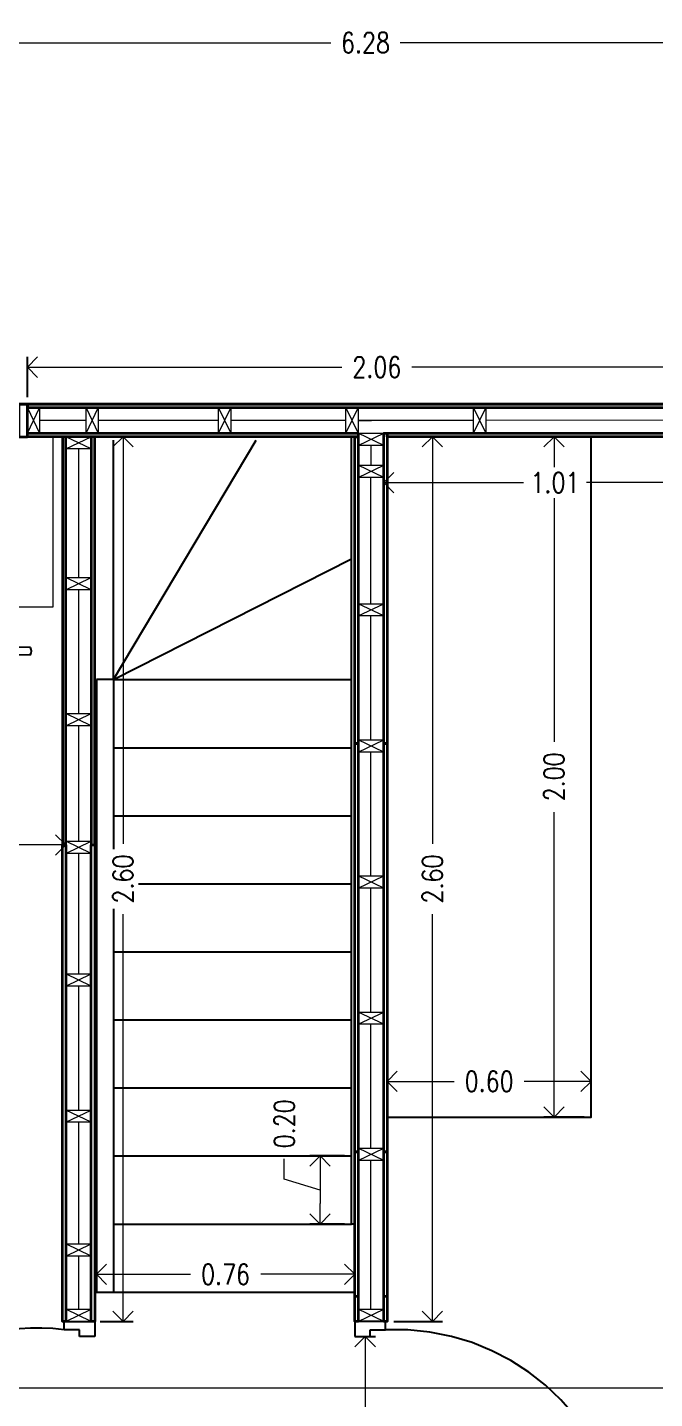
# Model space of a CAD drawing. Header units: inches. Extents: x -102.5 to -49.9, y 36.2 to 69.9.
# Drawn here: x -80.426 to -78.581, y 65.368 to 69.398 of the extents above; entities that cross this region are included whole.
import ezdxf

# ---------------------------------------------------------------- set-up
doc = ezdxf.new("R2010")
doc.units = ezdxf.units.IN
doc.header["$MEASUREMENT"] = 0
doc.linetypes.add('CENTER', pattern=[2, 1.25, -0.25, 0.25, -0.25])
doc.layers.get('DEFPOINTS').update_dxf_attribs({"color": 210})
for name, color, linetype, lineweight in [('A-ANNO-DIMS', 3, 'Continuous', 18), ('A-DOOR-FULL', 4, 'Continuous', 25), ('A-ELEV-MBE1', 7, 'Continuous', 35), ('A-ELEV-MBE2', 4, 'Continuous', 25), ('A-SECT-MCUT', 7, 'Continuous', 35), ('A-WALL-PATT', 8, 'Continuous', 18), ('A-WALL-STUD', 3, 'Continuous', 18), ('arredi', 7, 'Continuous', 20)]:
    doc.layers.add(name, color=color, linetype=linetype, lineweight=lineweight)
doc.styles.add('E-ROMANS', font='romans.shx', dxfattribs={"width": 0.8})
doc.dimstyles.new('Fabio1', dxfattribs={"dimscale": 0.001, "dimtxt": 60, "dimasz": 60, "dimexe": 30, "dimexo": 20, "dimgap": 30, "dimtad": 0, "dimzin": 0, "dimdsep": 46, "dimtxsty": 'E-ROMANS', "dimblk": 'OPEN90', "dimcen": 90, "dimclrd": 3, "dimclre": 3, "dimclrt": 3, "dimadec": 0, "dimazin": 0, "dimtfac": 1, "dimtmove": 1, "dimatfit": 3, "dimldrblk": 'OPEN90', "dimfxl": 1, "dimtfill": 1, "dimtolj": 1, "dimtzin": 0, "dimlwd": -1, "dimarcsym": 0})

# ---------------------------------------------------------------- blocks, each defined once
blk = doc.blocks.new('_Open90')
at = {"color": 0, "linetype": 'ByBlock', "lineweight": -2}
for p, q in [((0, 0), (-1, 0)), ((-0.5, 0.5), (0, 0)), ((0, 0), (-0.5, -0.5))]:
    blk.add_line(p, q, dxfattribs=at)
blk = doc.blocks.new('*D1477')
at = {"layer": 'A-ANNO-DIMS', "color": 3, "lineweight": -2, "transparency": 16777216}
for p, q in [((-79.3678, 66.2152), (-79.3678, 66.3305)), ((-78.7678, 66.2152), (-78.7678, 66.3305))]:
    blk.add_line(p, q, dxfattribs=at)
at = {"layer": 'A-ANNO-DIMS', "color": 3, "transparency": 16777216}
for p, q in [((-79.3078, 66.3005), (-79.1709, 66.3005)), ((-78.8278, 66.3005), (-78.9646, 66.3005))]:
    blk.add_line(p, q, dxfattribs=at)
at = {"layer": 'DEFPOINTS', "color": 0, "transparency": 16777216}
for p in [(-78.7678, 66.3005), (-79.3678, 66.1952), (-78.7678, 66.1952)]:
    blk.add_point(p, dxfattribs=at)
at = {"layer": 'A-ANNO-DIMS', "color": 3, "transparency": 16777216, "xscale": 0.06, "yscale": 0.06, "zscale": 0.06, "rotation": 180}
blk.add_blockref('_Open90', (-79.3678, 66.3005), dxfattribs=at)
at = {"layer": 'A-ANNO-DIMS', "color": 3, "transparency": 16777216, "xscale": 0.06, "yscale": 0.06, "zscale": 0.06}
blk.add_blockref('_Open90', (-78.7678, 66.3005), dxfattribs=at)
at = {"layer": 'A-ANNO-DIMS', "color": 3, "transparency": 16777216, "insert": (-79.0678, 66.3005), "char_height": 0.06, "attachment_point": 5, "style": 'E-ROMANS', "bg_fill": 3, "box_fill_scale": 1.25, "bg_fill_color": 256, "bg_fill_true_color": 13158600, "bg_fill_transparency": 0}
blk.add_mtext('\\A1;0.60', dxfattribs=at)
blk = doc.blocks.new('*D1478')
at = {"layer": 'A-ANNO-DIMS', "color": 3, "lineweight": -2, "transparency": 16777216}
for p, q in [((-78.7878, 68.1952), (-78.9067, 68.1952)), ((-78.7878, 66.1952), (-78.9067, 66.1952))]:
    blk.add_line(p, q, dxfattribs=at)
at = {"layer": 'A-ANNO-DIMS', "color": 3, "transparency": 16777216}
for p, q in [((-78.8767, 68.1352), (-78.8767, 67.2984)), ((-78.8767, 66.2552), (-78.8767, 67.0921))]:
    blk.add_line(p, q, dxfattribs=at)
at = {"layer": 'DEFPOINTS', "color": 0, "transparency": 16777216}
for p in [(-78.7678, 68.1952), (-78.8767, 66.1952), (-78.7678, 66.1952)]:
    blk.add_point(p, dxfattribs=at)
at = {"layer": 'A-ANNO-DIMS', "color": 3, "transparency": 16777216, "xscale": 0.06, "yscale": 0.06, "zscale": 0.06}
for p, rotation in [((-78.8767, 68.1952), 90), ((-78.8767, 66.1952), 270)]:
    blk.add_blockref('_Open90', p, dxfattribs=dict(at, rotation=rotation))
at = {"layer": 'A-ANNO-DIMS', "color": 3, "transparency": 16777216, "insert": (-78.8767, 67.1952), "char_height": 0.06, "attachment_point": 5, "rotation": 90, "style": 'E-ROMANS', "bg_fill": 3, "box_fill_scale": 1.25, "bg_fill_color": 256, "bg_fill_true_color": 13158600, "bg_fill_transparency": 0}
blk.add_mtext('\\A1;2.00', dxfattribs=at)
blk = doc.blocks.new('*D1482')
at = {"layer": 'A-ANNO-DIMS', "color": 3, "lineweight": -2, "transparency": 16777216}
for p, q in [((-79.3778, 68.1852), (-79.3778, 68.0302)), ((-78.3703, 68.1752), (-78.3703, 68.0302))]:
    blk.add_line(p, q, dxfattribs=at)
at = {"layer": 'A-ANNO-DIMS', "color": 3, "transparency": 16777216}
for p, q in [((-79.3178, 68.0602), (-78.9669, 68.0602)), ((-78.4303, 68.0602), (-78.7812, 68.0602))]:
    blk.add_line(p, q, dxfattribs=at)
at = {"layer": 'DEFPOINTS', "color": 0, "transparency": 16777216}
for p in [(-79.3778, 68.2052), (-78.3703, 68.1952), (-79.3778, 68.0602)]:
    blk.add_point(p, dxfattribs=at)
at = {"layer": 'A-ANNO-DIMS', "color": 3, "transparency": 16777216, "xscale": 0.06, "yscale": 0.06, "zscale": 0.06, "rotation": 180}
blk.add_blockref('_Open90', (-79.3778, 68.0602), dxfattribs=at)
at = {"layer": 'A-ANNO-DIMS', "color": 3, "transparency": 16777216, "xscale": 0.06, "yscale": 0.06, "zscale": 0.06}
blk.add_blockref('_Open90', (-78.3703, 68.0602), dxfattribs=at)
at = {"layer": 'A-ANNO-DIMS', "color": 3, "transparency": 16777216, "insert": (-78.874, 68.0602), "char_height": 0.06, "attachment_point": 5, "style": 'E-ROMANS', "bg_fill": 3, "box_fill_scale": 1.25, "bg_fill_color": 256, "bg_fill_true_color": 13158600, "bg_fill_transparency": 0}
blk.add_mtext('\\A1;1.01', dxfattribs=at)
blk = doc.blocks.new('*D1484')
at = {"layer": 'A-ANNO-DIMS', "color": 3, "lineweight": -2, "transparency": 16777216}
for p, q in [((-79.3478, 68.1952), (-79.2044, 68.1952)), ((-79.3478, 65.5952), (-79.2044, 65.5952))]:
    blk.add_line(p, q, dxfattribs=at)
at = {"layer": 'A-ANNO-DIMS', "color": 3, "transparency": 16777216}
for p, q in [((-79.2344, 68.1352), (-79.2344, 66.9983)), ((-79.2344, 65.6552), (-79.2344, 66.7921))]:
    blk.add_line(p, q, dxfattribs=at)
at = {"layer": 'DEFPOINTS', "color": 0, "transparency": 16777216}
for p in [(-79.3678, 68.1952), (-79.2344, 68.1952), (-79.3678, 65.5952)]:
    blk.add_point(p, dxfattribs=at)
at = {"layer": 'A-ANNO-DIMS', "color": 3, "transparency": 16777216, "xscale": 0.06, "yscale": 0.06, "zscale": 0.06}
for p, rotation in [((-79.2344, 68.1952), 90), ((-79.2344, 65.5952), 270)]:
    blk.add_blockref('_Open90', p, dxfattribs=dict(at, rotation=rotation))
at = {"layer": 'A-ANNO-DIMS', "color": 3, "transparency": 16777216, "insert": (-79.2344, 66.8952), "char_height": 0.06, "attachment_point": 5, "rotation": 90, "style": 'E-ROMANS', "bg_fill": 3, "box_fill_scale": 1.25, "bg_fill_color": 256, "bg_fill_true_color": 13158600, "bg_fill_transparency": 0}
blk.add_mtext('\\A1;2.60', dxfattribs=at)
blk = doc.blocks.new('*D1535')
at = {"layer": 'A-ANNO-DIMS', "color": 3, "lineweight": -2, "transparency": 16777216}
for p, q in [((-79.4428, 65.5502), (-79.4024, 65.5502)), ((-79.4428, 64.9402), (-79.4024, 64.9402))]:
    blk.add_line(p, q, dxfattribs=at)
at = {"layer": 'A-ANNO-DIMS', "color": 3, "transparency": 16777216}
for p, q in [((-79.4324, 65.4902), (-79.4324, 65.3414)), ((-79.4324, 65.0002), (-79.4324, 65.1489))]:
    blk.add_line(p, q, dxfattribs=at)
at = {"layer": 'DEFPOINTS', "color": 0, "transparency": 16777216}
for p in [(-79.4628, 65.5502), (-79.4628, 64.9402), (-79.4324, 64.9402)]:
    blk.add_point(p, dxfattribs=at)
at = {"layer": 'A-ANNO-DIMS', "color": 3, "transparency": 16777216, "xscale": 0.06, "yscale": 0.06, "zscale": 0.06}
for p, rotation in [((-79.4324, 65.5502), 90), ((-79.4324, 64.9402), 270)]:
    blk.add_blockref('_Open90', p, dxfattribs=dict(at, rotation=rotation))
at = {"layer": 'A-ANNO-DIMS', "color": 3, "transparency": 16777216, "insert": (-79.4324, 65.2452), "char_height": 0.06, "attachment_point": 5, "rotation": 90, "style": 'E-ROMANS', "bg_fill": 3, "box_fill_scale": 1.25, "bg_fill_color": 256, "bg_fill_true_color": 13158600, "bg_fill_transparency": 0}
blk.add_mtext('\\A1;0.61', dxfattribs=at)
blk = doc.blocks.new('*D1559')
at = {"layer": 'A-ANNO-DIMS', "color": 3, "lineweight": -2, "transparency": 16777216}
for p, q in [((-82.4728, 68.1852), (-82.4728, 66.9652)), ((-80.3128, 68.1752), (-80.3128, 66.9652))]:
    blk.add_line(p, q, dxfattribs=at)
at = {"layer": 'A-ANNO-DIMS', "color": 3, "transparency": 16777216}
for p, q in [((-82.4128, 66.9952), (-81.4959, 66.9952)), ((-80.3728, 66.9952), (-81.2896, 66.9952))]:
    blk.add_line(p, q, dxfattribs=at)
at = {"layer": 'DEFPOINTS', "color": 0, "transparency": 16777216}
for p in [(-82.4728, 68.2052), (-80.3128, 68.1952), (-80.3128, 66.9952)]:
    blk.add_point(p, dxfattribs=at)
at = {"layer": 'A-ANNO-DIMS', "color": 3, "transparency": 16777216, "xscale": 0.06, "yscale": 0.06, "zscale": 0.06, "rotation": 180}
blk.add_blockref('_Open90', (-82.4728, 66.9952), dxfattribs=at)
at = {"layer": 'A-ANNO-DIMS', "color": 3, "transparency": 16777216, "xscale": 0.06, "yscale": 0.06, "zscale": 0.06}
blk.add_blockref('_Open90', (-80.3128, 66.9952), dxfattribs=at)
at = {"layer": 'A-ANNO-DIMS', "color": 3, "transparency": 16777216, "insert": (-81.3928, 66.9952), "char_height": 0.06, "attachment_point": 5, "style": 'E-ROMANS', "bg_fill": 3, "box_fill_scale": 1.25, "bg_fill_color": 256, "bg_fill_true_color": 13158600, "bg_fill_transparency": 0}
blk.add_mtext('\\A1;2.16', dxfattribs=at)
blk = doc.blocks.new('*D1562')
at = {"layer": 'A-ANNO-DIMS', "color": 3, "lineweight": -2, "transparency": 16777216}
for p, q in [((-80.2078, 68.1952), (-80.1145, 68.1952)), ((-80.2122, 65.5952), (-80.1145, 65.5952))]:
    blk.add_line(p, q, dxfattribs=at)
at = {"layer": 'A-ANNO-DIMS', "color": 3, "transparency": 16777216}
for p, q in [((-80.1445, 68.1352), (-80.1445, 66.9984)), ((-80.1445, 65.6552), (-80.1445, 66.7921))]:
    blk.add_line(p, q, dxfattribs=at)
at = {"layer": 'DEFPOINTS', "color": 0, "transparency": 16777216}
for p in [(-80.2278, 68.1952), (-80.1445, 68.1952), (-80.2322, 65.5952)]:
    blk.add_point(p, dxfattribs=at)
at = {"layer": 'A-ANNO-DIMS', "color": 3, "transparency": 16777216, "xscale": 0.06, "yscale": 0.06, "zscale": 0.06}
for p, rotation in [((-80.1445, 68.1952), 90), ((-80.1445, 65.5952), 270)]:
    blk.add_blockref('_Open90', p, dxfattribs=dict(at, rotation=rotation))
at = {"layer": 'A-ANNO-DIMS', "color": 3, "transparency": 16777216, "insert": (-80.1445, 66.8952), "char_height": 0.06, "attachment_point": 5, "rotation": 90, "style": 'E-ROMANS', "bg_fill": 3, "box_fill_scale": 1.25, "bg_fill_color": 256, "bg_fill_true_color": 13158600, "bg_fill_transparency": 0}
blk.add_mtext('\\A1;2.60', dxfattribs=at)
blk = doc.blocks.new('*D1563')
at = {"layer": 'A-ANNO-DIMS', "color": 3, "lineweight": -2, "transparency": 16777216}
for p, q in [((-80.2228, 65.7012), (-80.2228, 65.7634)), ((-79.4628, 65.7012), (-79.4628, 65.7634))]:
    blk.add_line(p, q, dxfattribs=at)
at = {"layer": 'A-ANNO-DIMS', "color": 3, "transparency": 16777216}
for p, q in [((-80.1628, 65.7334), (-79.9459, 65.7334)), ((-79.5228, 65.7334), (-79.7396, 65.7334))]:
    blk.add_line(p, q, dxfattribs=at)
at = {"layer": 'DEFPOINTS', "color": 0, "transparency": 16777216}
for p in [(-79.4628, 65.7334), (-80.2228, 65.6812), (-79.4628, 65.6812)]:
    blk.add_point(p, dxfattribs=at)
at = {"layer": 'A-ANNO-DIMS', "color": 3, "transparency": 16777216, "xscale": 0.06, "yscale": 0.06, "zscale": 0.06, "rotation": 180}
blk.add_blockref('_Open90', (-80.2228, 65.7334), dxfattribs=at)
at = {"layer": 'A-ANNO-DIMS', "color": 3, "transparency": 16777216, "xscale": 0.06, "yscale": 0.06, "zscale": 0.06}
blk.add_blockref('_Open90', (-79.4628, 65.7334), dxfattribs=at)
at = {"layer": 'A-ANNO-DIMS', "color": 3, "transparency": 16777216, "insert": (-79.8428, 65.7334), "char_height": 0.06, "attachment_point": 5, "style": 'E-ROMANS', "bg_fill": 3, "box_fill_scale": 1.25, "bg_fill_color": 256, "bg_fill_true_color": 13158600, "bg_fill_transparency": 0}
blk.add_mtext('\\A1;0.76', dxfattribs=at)
blk = doc.blocks.new('*D1564')
at = {"layer": 'A-ANNO-DIMS', "color": 3, "transparency": 16777216}
for p, q in [((-79.6701, 66.0127), (-79.6701, 66.0727)), ((-79.5651, 65.9812), (-79.6701, 66.0127)), ((-79.5651, 66.0212), (-79.5651, 65.9412))]:
    blk.add_line(p, q, dxfattribs=at)
at = {"layer": 'A-ANNO-DIMS', "color": 3, "lineweight": -2, "transparency": 16777216}
for p, q in [((-79.4928, 66.0812), (-79.5951, 66.0812)), ((-79.4928, 65.8812), (-79.5951, 65.8812))]:
    blk.add_line(p, q, dxfattribs=at)
at = {"layer": 'DEFPOINTS', "color": 0, "transparency": 16777216}
for p in [(-79.4728, 66.0812), (-79.5651, 65.8812), (-79.4728, 65.8812)]:
    blk.add_point(p, dxfattribs=at)
at = {"layer": 'A-ANNO-DIMS', "color": 3, "transparency": 16777216, "xscale": 0.06, "yscale": 0.06, "zscale": 0.06}
for p, rotation in [((-79.5651, 66.0812), 90), ((-79.5651, 65.8812), 270)]:
    blk.add_blockref('_Open90', p, dxfattribs=dict(at, rotation=rotation))
at = {"layer": 'A-ANNO-DIMS', "color": 3, "transparency": 16777216, "insert": (-79.6701, 66.1759), "char_height": 0.06, "attachment_point": 5, "rotation": 90, "style": 'E-ROMANS', "bg_fill": 3, "box_fill_scale": 1.25, "bg_fill_color": 256, "bg_fill_true_color": 13158600, "bg_fill_transparency": 0}
blk.add_mtext('\\A1;0.20', dxfattribs=at)
blk = doc.blocks.new('*D1565')
at = {"layer": 'A-ANNO-DIMS', "color": 3, "lineweight": -2, "transparency": 16777216}
for p, q in [((-82.5718, 68.5242), (-82.5718, 69.383)), ((-76.2908, 68.5242), (-76.2908, 69.383))]:
    blk.add_line(p, q, dxfattribs=at)
at = {"layer": 'A-ANNO-DIMS', "color": 3, "transparency": 16777216}
for p, q in [((-82.5118, 69.353), (-79.5333, 69.353)), ((-76.3508, 69.353), (-79.3293, 69.353))]:
    blk.add_line(p, q, dxfattribs=at)
at = {"layer": 'DEFPOINTS', "color": 0, "transparency": 16777216}
for p in [(-82.5718, 69.353), (-82.5718, 68.5042), (-76.2908, 68.5042)]:
    blk.add_point(p, dxfattribs=at)
at = {"layer": 'A-ANNO-DIMS', "color": 3, "transparency": 16777216, "xscale": 0.06, "yscale": 0.06, "zscale": 0.06, "rotation": 180}
blk.add_blockref('_Open90', (-82.5718, 69.353), dxfattribs=at)
at = {"layer": 'A-ANNO-DIMS', "color": 3, "transparency": 16777216, "xscale": 0.06, "yscale": 0.06, "zscale": 0.06}
blk.add_blockref('_Open90', (-76.2908, 69.353), dxfattribs=at)
at = {"layer": 'A-ANNO-DIMS', "color": 3, "transparency": 16777216, "insert": (-79.4313, 69.353), "char_height": 0.06, "attachment_point": 5, "style": 'E-ROMANS', "bg_fill": 3, "box_fill_scale": 1.25, "bg_fill_color": 256, "bg_fill_true_color": 13158600, "bg_fill_transparency": 0}
blk.add_mtext('\\A1;6.28', dxfattribs=at)
blk = doc.blocks.new('*D1569')
at = {"layer": 'A-ANNO-DIMS', "color": 3, "lineweight": -2, "transparency": 16777216}
for p, q in [((-80.4258, 68.3112), (-80.4258, 68.4295)), ((-78.3703, 68.3112), (-78.3703, 68.4295))]:
    blk.add_line(p, q, dxfattribs=at)
at = {"layer": 'A-ANNO-DIMS', "color": 3, "transparency": 16777216}
for p, q in [((-80.3658, 68.3995), (-79.5012, 68.3995)), ((-78.4303, 68.3995), (-79.2949, 68.3995))]:
    blk.add_line(p, q, dxfattribs=at)
at = {"layer": 'DEFPOINTS', "color": 0, "transparency": 16777216}
for p in [(-78.3703, 68.3995), (-80.4258, 68.2912), (-78.3703, 68.2912)]:
    blk.add_point(p, dxfattribs=at)
at = {"layer": 'A-ANNO-DIMS', "color": 3, "transparency": 16777216, "xscale": 0.06, "yscale": 0.06, "zscale": 0.06, "rotation": 180}
blk.add_blockref('_Open90', (-80.4258, 68.3995), dxfattribs=at)
at = {"layer": 'A-ANNO-DIMS', "color": 3, "transparency": 16777216, "xscale": 0.06, "yscale": 0.06, "zscale": 0.06}
blk.add_blockref('_Open90', (-78.3703, 68.3995), dxfattribs=at)
at = {"layer": 'A-ANNO-DIMS', "color": 3, "transparency": 16777216, "insert": (-79.398, 68.3995), "char_height": 0.06, "attachment_point": 5, "style": 'E-ROMANS', "bg_fill": 3, "box_fill_scale": 1.25, "bg_fill_color": 256, "bg_fill_true_color": 13158600, "bg_fill_transparency": 0}
blk.add_mtext('\\A1;2.06', dxfattribs=at)

msp = doc.modelspace()

# ---------------------------------------------------------------- linework, layer by layer
for p, q in [((-80.4831, 67.5547), (-80.4175, 67.5536)), ((-80.4171, 67.5754), (-80.4829, 67.5766))]:
    msp.add_line(p, q)
msp.add_lwpolyline([(-79.3678, 66.1952), (-78.7678, 66.1952), (-78.7678, 68.1952), (-79.3678, 68.1952)], close=True)
msp.add_arc((-80.434, 67.5648), 0.02, 325.8855, 32.1145)
at = {"layer": 'A-DOOR-FULL', "linetype": 'CENTER'}
for points in [[(-80.3178, 65.5702), (-80.3178, 65.5952), (-80.2278, 65.5952), (-80.2278, 65.5502), (-80.2728, 65.5502), (-80.2728, 65.5702), (-80.3178, 65.5702)], [(-79.3728, 65.5702), (-79.3728, 65.5952), (-79.4628, 65.5952), (-79.4628, 65.5502), (-79.4178, 65.5502), (-79.4178, 65.5702), (-79.3728, 65.5702)]]:
    msp.add_lwpolyline(points, dxfattribs=at)
for centre, radius, start, end in [((-80.3987, 64.9564), 0.6192, 82.4918, 179.1888), ((-79.3414, 64.8991), 0.6718, 5.6461, 92.6812)]:
    msp.add_arc(centre, radius, start, end, dxfattribs=at)
at = {"layer": 'A-ELEV-MBE1'}
msp.add_line((-82.4728, 68.2912), (-76.3898, 68.2912), dxfattribs=at)
msp.add_lwpolyline([(-80.4258, 68.2912), (-80.4508, 68.2912), (-80.4508, 68.1952), (-80.4258, 68.1952)], close=True, dxfattribs=at)
at = {"layer": 'A-ELEV-MBE1', "lineweight": 20}
msp.add_lwpolyline([(-80.3497, 68.1952), (-81.3992, 68.1952), (-81.3992, 67.6954), (-80.3497, 67.6954), (-80.3497, 68.1952)], dxfattribs=at)
at = {"layer": 'A-ELEV-MBE2'}
for p, q in [((-80.2228, 67.4812), (-80.2228, 66.8812)), ((-80.1728, 67.4812), (-80.1728, 66.8812)), ((-80.1728, 66.8812), (-80.1728, 65.6812)), ((-80.2228, 65.6812), (-79.4628, 65.6812))]:
    msp.add_line(p, q, dxfattribs=at)
for points in [[(-80.1728, 67.4812), (-80.1728, 68.1852)], [(-80.1728, 67.4812), (-79.7534, 68.1852)], [(-79.4628, 65.8812), (-79.4728, 65.8812), (-79.4728, 68.1952)], [(-80.1728, 67.4812), (-79.4728, 67.8364)], [(-80.1728, 67.4812), (-80.2228, 67.4812)], [(-80.1728, 67.4812), (-79.4728, 67.4812)], [(-80.1728, 67.2812), (-79.4728, 67.2812)], [(-80.1728, 67.0812), (-79.4728, 67.0812)], [(-80.2228, 66.8812), (-80.2228, 65.6812), (-80.2228, 65.6812)], [(-80.1728, 66.8812), (-79.4728, 66.8812)], [(-80.1728, 66.6812), (-79.4728, 66.6812)], [(-80.1728, 66.4812), (-79.4728, 66.4812)], [(-80.1728, 66.2812), (-79.4728, 66.2812)], [(-80.1728, 66.0812), (-79.4728, 66.0812)], [(-80.1728, 65.8812), (-79.4728, 65.8812)]]:
    msp.add_lwpolyline(points, dxfattribs=at)
at = {"layer": 'A-SECT-MCUT'}
for p, q in [((-79.4528, 65.6682), (-79.4628, 65.6682)), ((-79.3678, 65.6682), (-79.3778, 65.6682))]:
    msp.add_line(p, q, dxfattribs=at)
for points in [[(-80.4258, 68.2052), (-79.4528, 68.2052), (-79.4528, 68.1952), (-80.4258, 68.1952)], [(-80.3228, 66.9952), (-80.3128, 66.9952), (-80.3128, 68.1952), (-80.3228, 68.1952)], [(-80.2378, 66.9952), (-80.2278, 66.9952), (-80.2278, 68.1952), (-80.2378, 68.1952)], [(-79.4528, 68.1952), (-79.4528, 67.2932), (-79.4628, 67.2932), (-79.4628, 68.1952)], [(-79.3678, 68.2052), (-79.3678, 67.2932), (-79.3778, 67.2932), (-79.3778, 68.2052)], [(-79.4528, 67.2932), (-79.4528, 66.0932), (-79.4628, 66.0932), (-79.4628, 67.2932)], [(-79.3678, 67.2932), (-79.3678, 66.0932), (-79.3778, 66.0932), (-79.3778, 67.2932)], [(-80.3228, 66.9952), (-80.3128, 66.9952), (-80.3128, 65.5952), (-80.3228, 65.5952)], [(-80.2378, 66.9952), (-80.2278, 66.9952), (-80.2278, 65.5952), (-80.2378, 65.5952)], [(-79.4528, 66.0932), (-79.4528, 65.5952), (-79.4628, 65.5952), (-79.4628, 66.0932)], [(-79.3678, 66.0932), (-79.3678, 65.5952), (-79.3778, 65.5952), (-79.3778, 66.0932)]]:
    msp.add_lwpolyline(points, close=True, dxfattribs=at)
msp.add_lwpolyline([(-77.415, 68.2052), (-76.3898, 68.2052), (-76.3898, 68.1952), (-79.3678, 68.1952), (-79.3678, 68.2052), (-78.3703, 68.2052)], dxfattribs=at)
at = {"layer": 'A-WALL-PATT', "ltscale": 0.1}
for p, q in [((-80.2533, 68.2427), (-80.3898, 68.2427)), ((-79.8638, 68.2426), (-80.2173, 68.2427)), ((-79.4888, 68.2427), (-79.8278, 68.2426)), ((-79.1138, 68.2428), (-79.4528, 68.2427)), ((-79.4528, 68.2427), (-79.4138, 68.2427)), ((-78.4063, 68.2434), (-79.0778, 68.2428)), ((-80.2753, 68.1592), (-80.2753, 67.7812)), ((-79.4153, 68.1692), (-79.4153, 68.1112)), ((-79.4153, 67.7042), (-79.4153, 68.0752)), ((-80.2753, 67.7452), (-80.2753, 67.3812)), ((-79.4153, 67.3042), (-79.4153, 67.6682)), ((-80.2753, 67.3452), (-80.2753, 67.0062)), ((-79.4153, 66.9042), (-79.4153, 67.2682)), ((-80.2753, 66.9702), (-80.2753, 66.6162)), ((-79.4153, 66.5042), (-79.4153, 66.8682)), ((-80.2753, 66.5802), (-80.2753, 66.2162)), ((-79.4153, 66.1042), (-79.4153, 66.4682)), ((-80.2753, 66.1802), (-80.2753, 65.8232)), ((-79.4153, 65.6312), (-79.4153, 66.0682)), ((-80.2753, 65.7872), (-80.2753, 65.6312))]:
    msp.add_line(p, q, dxfattribs=at)
at = {"layer": 'arredi'}
msp.add_line((-75.0908, 65.3985), (-83.7718, 65.3985), dxfattribs=at)

# ---------------------------------------------------------------- dimensions: what is measured, and where the dimension line sits
at = {"layer": 'A-ANNO-DIMS'}
dim = msp.add_linear_dim(base=(-82.5718, 69.353), p1=(-76.2908, 68.5042), p2=(-82.5718, 68.5042), dimstyle='Fabio1', dxfattribs=at)
dim.commit()
dim.dimension.update_dxf_attribs({"geometry": '*D1565', "text_midpoint": (-79.4313, 69.353)})

# ---------------------------------------------------------------- next in the draw order: dimensions: what is measured, and where the dimension line sits
for base, p1, p2, picture, middle in [((-78.3703, 68.3995), (-80.4258, 68.2912), (-78.3703, 68.2912), '*D1569', (-79.398, 68.3995)), ((-80.3128, 66.9952), (-82.4728, 68.2052), (-80.3128, 68.1952), '*D1559', (-81.3928, 66.9952)), ((-78.7678, 66.3005), (-79.3678, 66.1952), (-78.7678, 66.1952), '*D1477', (-79.0678, 66.3005))]:
    dim = msp.add_linear_dim(base=base, p1=p1, p2=p2, dimstyle='Fabio1', dxfattribs=at)
    dim.commit()
    dim.dimension.update_dxf_attribs({"geometry": picture, "text_midpoint": middle})
for base, p1, p2, picture, middle in [((-80.1445, 68.1952), (-80.2322, 65.5952), (-80.2278, 68.1952), '*D1562', (-80.1445, 66.8952)), ((-79.5651, 65.8812), (-79.4728, 66.0812), (-79.4728, 65.8812), '*D1564', (-79.6701, 66.1027)), ((-79.4324, 64.9402), (-79.4628, 65.5502), (-79.4628, 64.9402), '*D1535', (-79.4324, 65.2452))]:
    dim = msp.add_linear_dim(base=base, p1=p1, p2=p2, angle=90, dimstyle='Fabio1', dxfattribs=at)
    dim.commit()
    dim.dimension.update_dxf_attribs({"geometry": picture, "text_midpoint": middle})

# ---------------------------------------------------------------- next in the draw order: linework, layer by layer
at = {"layer": 'A-SECT-MCUT'}
msp.add_lwpolyline([(-80.4258, 68.2912), (-80.4258, 68.2812), (-78.3703, 68.2813), (-78.3703, 68.2913)], close=True, dxfattribs=at)
at = {"layer": 'A-WALL-STUD'}
for p, q in [((-80.4258, 68.2052), (-80.3898, 68.2802)), ((-80.4258, 68.2802), (-80.3898, 68.2052)), ((-80.2533, 68.2052), (-80.2173, 68.2802)), ((-80.2533, 68.2802), (-80.2173, 68.2052)), ((-79.8638, 68.2051), (-79.8278, 68.2801)), ((-79.8638, 68.2801), (-79.8278, 68.2051)), ((-79.4888, 68.2051), (-79.4528, 68.2801)), ((-79.4888, 68.2801), (-79.4528, 68.2051)), ((-80.2378, 68.1592), (-80.3128, 68.1952)), ((-80.3128, 68.1592), (-80.2378, 68.1952)), ((-80.2378, 67.7452), (-80.3128, 67.7812)), ((-80.3128, 67.7452), (-80.2378, 67.7812)), ((-80.2378, 67.3452), (-80.3128, 67.3812)), ((-80.3128, 67.3452), (-80.2378, 67.3812)), ((-80.2378, 66.9702), (-80.3128, 67.0062)), ((-80.3128, 66.9702), (-80.2378, 67.0062)), ((-80.2378, 66.5802), (-80.3128, 66.6162)), ((-80.3128, 66.5802), (-80.2378, 66.6162)), ((-80.2378, 66.1802), (-80.3128, 66.2162)), ((-80.3128, 66.1802), (-80.2378, 66.2162)), ((-80.2378, 65.5952), (-80.3128, 65.6312)), ((-80.3128, 65.5952), (-80.2378, 65.6312))]:
    msp.add_line(p, q, dxfattribs=at)
for points in [[(-80.4258, 68.2052), (-80.4258, 68.2802), (-80.3898, 68.2802), (-80.3898, 68.2052)], [(-80.2533, 68.2052), (-80.2533, 68.2802), (-80.2173, 68.2802), (-80.2173, 68.2052)], [(-79.8638, 68.2051), (-79.8638, 68.2801), (-79.8278, 68.2801), (-79.8278, 68.2051)], [(-79.4888, 68.2051), (-79.4888, 68.2801), (-79.4528, 68.2801), (-79.4528, 68.2051)], [(-80.2378, 68.1592), (-80.3128, 68.1592), (-80.3128, 68.1952), (-80.2378, 68.1952)], [(-80.2378, 67.7452), (-80.3128, 67.7452), (-80.3128, 67.7812), (-80.2378, 67.7812)], [(-80.2378, 67.3452), (-80.3128, 67.3452), (-80.3128, 67.3812), (-80.2378, 67.3812)], [(-80.2378, 66.9702), (-80.3128, 66.9702), (-80.3128, 67.0062), (-80.2378, 67.0062)], [(-80.2378, 66.5802), (-80.3128, 66.5802), (-80.3128, 66.6162), (-80.2378, 66.6162)], [(-80.2378, 66.1802), (-80.3128, 66.1802), (-80.3128, 66.2162), (-80.2378, 66.2162)], [(-80.2378, 65.5952), (-80.3128, 65.5952), (-80.3128, 65.6312), (-80.2378, 65.6312)]]:
    msp.add_lwpolyline(points, close=True, dxfattribs=at)

# ---------------------------------------------------------------- next in the draw order: dimensions: what is measured, and where the dimension line sits
at = {"layer": 'A-ANNO-DIMS'}
dim = msp.add_linear_dim(base=(-78.8767, 66.1952), p1=(-78.7678, 68.1952), p2=(-78.7678, 66.1952), angle=90, dimstyle='Fabio1', dxfattribs=at)
dim.commit()
dim.dimension.update_dxf_attribs({"geometry": '*D1478', "text_midpoint": (-78.8767, 67.1952)})
dim = msp.add_linear_dim(base=(-79.4628, 65.7334), p1=(-80.2228, 65.6812), p2=(-79.4628, 65.6812), dimstyle='Fabio1', dxfattribs=at)
dim.commit()
dim.dimension.update_dxf_attribs({"geometry": '*D1563', "text_midpoint": (-79.8428, 65.7334)})

# ---------------------------------------------------------------- next in the draw order: linework, layer by layer
at = {"layer": 'A-WALL-STUD'}
for p, q in [((-80.2378, 65.7872), (-80.3128, 65.8232)), ((-80.3128, 65.7872), (-80.2378, 65.8232))]:
    msp.add_line(p, q, dxfattribs=at)
msp.add_lwpolyline([(-80.2378, 65.7872), (-80.3128, 65.7872), (-80.3128, 65.8232), (-80.2378, 65.8232)], close=True, dxfattribs=at)

# ---------------------------------------------------------------- next in the draw order: dimensions: what is measured, and where the dimension line sits
at = {"layer": 'A-ANNO-DIMS'}
dim = msp.add_linear_dim(base=(-79.3778, 68.0602), p1=(-78.3703, 68.1952), p2=(-79.3778, 68.2052), dimstyle='Fabio1', dxfattribs=at)
dim.commit()
dim.dimension.update_dxf_attribs({"geometry": '*D1482', "text_midpoint": (-78.874, 68.0602)})

# ---------------------------------------------------------------- next in the draw order: linework, layer by layer
at = {"layer": 'A-WALL-STUD'}
for p, q in [((-79.1138, 68.2053), (-79.0778, 68.2803)), ((-79.1138, 68.2803), (-79.0778, 68.2053))]:
    msp.add_line(p, q, dxfattribs=at)
msp.add_lwpolyline([(-79.1138, 68.2053), (-79.1138, 68.2803), (-79.0778, 68.2803), (-79.0778, 68.2053)], close=True, dxfattribs=at)

# ---------------------------------------------------------------- next in the draw order: dimensions: what is measured, and where the dimension line sits
at = {"layer": 'A-ANNO-DIMS'}
dim = msp.add_linear_dim(base=(-79.2344, 68.1952), p1=(-79.3678, 65.5952), p2=(-79.3678, 68.1952), angle=90, dimstyle='Fabio1', dxfattribs=at)
dim.commit()
dim.dimension.update_dxf_attribs({"geometry": '*D1484', "text_midpoint": (-79.2344, 66.8952)})

# ---------------------------------------------------------------- next in the draw order: linework, layer by layer
at = {"layer": 'A-WALL-STUD'}
for p, q in [((-79.3778, 68.1692), (-79.4528, 68.2052)), ((-79.4528, 68.1692), (-79.3778, 68.2052)), ((-79.3778, 68.0752), (-79.4528, 68.1112)), ((-79.4528, 68.0752), (-79.3778, 68.1112)), ((-79.3778, 67.6682), (-79.4528, 67.7042)), ((-79.4528, 67.6682), (-79.3778, 67.7042)), ((-79.3778, 67.2682), (-79.4528, 67.3042)), ((-79.4528, 67.2682), (-79.3778, 67.3042)), ((-79.3778, 66.8682), (-79.4528, 66.9042)), ((-79.4528, 66.8682), (-79.3778, 66.9042)), ((-79.3778, 66.4682), (-79.4528, 66.5042)), ((-79.4528, 66.4682), (-79.3778, 66.5042)), ((-79.3778, 66.0682), (-79.4528, 66.1042)), ((-79.4528, 66.0682), (-79.3778, 66.1042)), ((-79.3778, 65.5952), (-79.4528, 65.6312)), ((-79.4528, 65.5952), (-79.3778, 65.6312))]:
    msp.add_line(p, q, dxfattribs=at)
for points in [[(-79.3778, 68.1692), (-79.4528, 68.1692), (-79.4528, 68.2052), (-79.3778, 68.2052)], [(-79.3778, 68.0752), (-79.4528, 68.0752), (-79.4528, 68.1112), (-79.3778, 68.1112)], [(-79.3778, 67.6682), (-79.4528, 67.6682), (-79.4528, 67.7042), (-79.3778, 67.7042)], [(-79.3778, 67.2682), (-79.4528, 67.2682), (-79.4528, 67.3042), (-79.3778, 67.3042)], [(-79.3778, 66.8682), (-79.4528, 66.8682), (-79.4528, 66.9042), (-79.3778, 66.9042)], [(-79.3778, 66.4682), (-79.4528, 66.4682), (-79.4528, 66.5042), (-79.3778, 66.5042)], [(-79.3778, 66.0682), (-79.4528, 66.0682), (-79.4528, 66.1042), (-79.3778, 66.1042)], [(-79.3778, 65.5952), (-79.4528, 65.5952), (-79.4528, 65.6312), (-79.3778, 65.6312)]]:
    msp.add_lwpolyline(points, close=True, dxfattribs=at)

doc.saveas('drawing.dxf')
